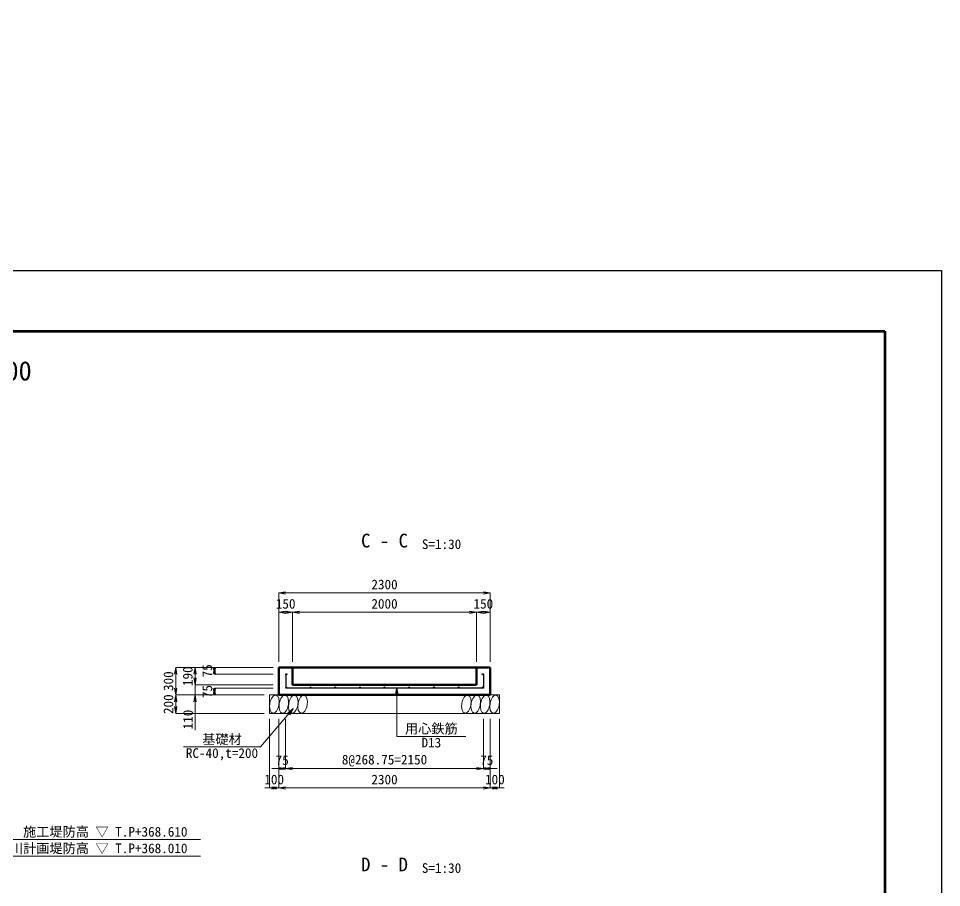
# Model space of a CAD drawing. Header units: millimetres. Extents: x 26429 to 134623, y -33914 to 95091.
# Drawn here: x 101159 to 134623, y 3124 to 34612 of the extents above; entities that cross this region are included whole.
import ezdxf
from ezdxf.enums import TextEntityAlignment as Align

# ---------------------------------------------------------------- set-up
doc = ezdxf.new("R2010")
doc.units = ezdxf.units.MM
doc.header["$LTSCALE"] = 100
doc.header["$PDSIZE"] = 300
doc.layers.get('Defpoints').update_dxf_attribs({"color": 191})
for name, color, linetype, lineweight in [('D-BYP-STR1', 2, 'Continuous', 13), ('D-BYP-STR4', 6, 'Continuous', 25), ('D-BYP-STR7', 2, 'Continuous', 13), ('D-STR', 1, 'Continuous', 50), ('D-STR-DIM', 7, 'Continuous', 13), ('D-STR-HTXT', 7, 'Continuous', 13), ('D-STR-TXT', 7, 'Continuous', 13), ('D-TTL', 2, 'Continuous', 140), ('D-TTL-TXT', 7, 'Continuous', 13)]:
    doc.layers.add(name, color=color, linetype=linetype, lineweight=lineweight)
doc.styles.add('MS ゴシック', font='MS Gothic.ttf')
doc.styles.add('ＭＳ ゴシック', font='MS Gothic.ttf')
doc.dimstyles.new('DIM-100', dxfattribs={"dimscale": 100, "dimtxt": 3.5, "dimasz": 2.5, "dimexe": 0, "dimexo": 2, "dimgap": 0.8, "dimtad": 1, "dimdec": 0, "dimzin": 0, "dimdsep": 46, "dimtxsty": 'MS ゴシック', "dimblk": 'OPEN', "dimcen": 0.1, "dimclrd": 256, "dimclre": 256, "dimclrt": 256, "dimaunit": 1, "dimadec": 4, "dimazin": 0, "dimtfac": 1, "dimtdec": 0, "dimtmove": 0, "dimatfit": 3, "dimldrblk": 'OPEN', "dimfxl": 1, "dimtolj": 1, "dimtzin": 0, "dimlwd": -1, "dimlwe": -1, "dimarcsym": 0})
doc.dimstyles.new('DIM-100-F', dxfattribs={"dimscale": 100, "dimtxt": 3.5, "dimasz": 2.5, "dimexe": 0, "dimexo": 2, "dimgap": 0.8, "dimtad": 1, "dimdec": 0, "dimzin": 0, "dimdsep": 46, "dimtxsty": 'MS ゴシック', "dimblk": 'OPEN', "dimcen": 0.1, "dimclrd": 256, "dimclre": 256, "dimclrt": 256, "dimaunit": 1, "dimadec": 4, "dimazin": 0, "dimtfac": 1, "dimtdec": 0, "dimtmove": 2, "dimatfit": 3, "dimldrblk": 'OPEN', "dimfxl": 1, "dimtolj": 1, "dimtzin": 0, "dimlwd": -1, "dimlwe": -1, "dimarcsym": 2})

# ---------------------------------------------------------------- blocks, each defined once
blk = doc.blocks.new('_Open')
at = {"color": 0, "linetype": 'ByBlock', "lineweight": -2}
for p, q in [((-1, 0.17), (0, 0)), ((-1, -0.17), (0, 0)), ((0, 0), (-1, 0))]:
    blk.add_line(p, q, dxfattribs=at)
blk = doc.blocks.new('*D118')
at = {"layer": 'D-STR-DIM', "transparency": 16777216}
for p, q in [((110596, 11301), (110596, 13101)), ((110596, 13101), (111096, 13101)), ((111096, 11301), (111096, 13101))]:
    blk.add_line(p, q, dxfattribs=at)
at = {"layer": 'D-STR-DIM', "linetype": 'Continuous', "transparency": 16777216}
for q in [(110596, 13101), (111096, 13101)]:
    blk.add_line((110846, 13101), q, dxfattribs=at)
at = {"layer": 'Defpoints', "color": 0, "linetype": 'Continuous', "transparency": 16777216}
for p in [(111096, 13101), (110596, 11101), (111096, 11101)]:
    blk.add_point(p, dxfattribs=at)
at = {"layer": 'D-STR-DIM', "linetype": 'Continuous', "transparency": 16777216, "xscale": 250, "yscale": 250, "zscale": 250, "rotation": 180}
blk.add_blockref('_Open', (110596, 13101), dxfattribs=at)
at = {"layer": 'D-STR-DIM', "linetype": 'Continuous', "transparency": 16777216, "xscale": 250, "yscale": 250, "zscale": 250}
blk.add_blockref('_Open', (111096, 13101), dxfattribs=at)
at = {"layer": 'D-STR-DIM', "linetype": 'Continuous', "transparency": 16777216, "insert": (110846, 13402), "char_height": 350, "attachment_point": 5, "style": 'MS ゴシック'}
blk.add_mtext('\\A1;150', dxfattribs=at)
blk = doc.blocks.new('*D119')
at = {"layer": 'D-STR-DIM', "transparency": 16777216}
for p, q in [((111096, 11301), (111096, 13101)), ((111346, 13101), (117513, 13101)), ((117763, 11301), (117763, 13101))]:
    blk.add_line(p, q, dxfattribs=at)
at = {"layer": 'Defpoints', "color": 0, "linetype": 'Continuous', "transparency": 16777216}
for p in [(117763, 13101), (111096, 11101), (117763, 11101)]:
    blk.add_point(p, dxfattribs=at)
at = {"layer": 'D-STR-DIM', "linetype": 'Continuous', "transparency": 16777216, "xscale": 250, "yscale": 250, "zscale": 250, "rotation": 180}
blk.add_blockref('_Open', (111096, 13101), dxfattribs=at)
at = {"layer": 'D-STR-DIM', "linetype": 'Continuous', "transparency": 16777216, "xscale": 250, "yscale": 250, "zscale": 250}
blk.add_blockref('_Open', (117763, 13101), dxfattribs=at)
at = {"layer": 'D-STR-DIM', "linetype": 'Continuous', "transparency": 16777216, "insert": (114430, 13402), "char_height": 350, "attachment_point": 5, "style": 'MS ゴシック'}
blk.add_mtext('\\A1;2000', dxfattribs=at)
blk = doc.blocks.new('*D120')
at = {"layer": 'D-STR-DIM', "transparency": 16777216}
for p, q in [((117763, 11301), (117763, 13101)), ((117763, 13101), (118263, 13101)), ((118263, 11301), (118263, 13101))]:
    blk.add_line(p, q, dxfattribs=at)
at = {"layer": 'D-STR-DIM', "linetype": 'Continuous', "transparency": 16777216}
for q in [(117763, 13101), (118263, 13101)]:
    blk.add_line((118013, 13101), q, dxfattribs=at)
at = {"layer": 'Defpoints', "color": 0, "linetype": 'Continuous', "transparency": 16777216}
for p in [(118263, 13101), (117763, 11101), (118263, 11101)]:
    blk.add_point(p, dxfattribs=at)
at = {"layer": 'D-STR-DIM', "linetype": 'Continuous', "transparency": 16777216, "xscale": 250, "yscale": 250, "zscale": 250, "rotation": 180}
blk.add_blockref('_Open', (117763, 13101), dxfattribs=at)
at = {"layer": 'D-STR-DIM', "linetype": 'Continuous', "transparency": 16777216, "xscale": 250, "yscale": 250, "zscale": 250}
blk.add_blockref('_Open', (118263, 13101), dxfattribs=at)
at = {"layer": 'D-STR-DIM', "linetype": 'Continuous', "transparency": 16777216, "insert": (118013, 13402), "char_height": 350, "attachment_point": 5, "style": 'MS ゴシック'}
blk.add_mtext('\\A1;150', dxfattribs=at)
blk = doc.blocks.new('*D121')
at = {"layer": 'D-STR-DIM', "transparency": 16777216}
for p, q in [((110596, 11301), (110596, 13801)), ((110846, 13801), (118013, 13801)), ((118263, 11301), (118263, 13801))]:
    blk.add_line(p, q, dxfattribs=at)
at = {"layer": 'Defpoints', "color": 0, "linetype": 'Continuous', "transparency": 16777216}
for p in [(118263, 13801), (110596, 11101), (118263, 11101)]:
    blk.add_point(p, dxfattribs=at)
at = {"layer": 'D-STR-DIM', "linetype": 'Continuous', "transparency": 16777216, "xscale": 250, "yscale": 250, "zscale": 250, "rotation": 180}
blk.add_blockref('_Open', (110596, 13801), dxfattribs=at)
at = {"layer": 'D-STR-DIM', "linetype": 'Continuous', "transparency": 16777216, "xscale": 250, "yscale": 250, "zscale": 250}
blk.add_blockref('_Open', (118263, 13801), dxfattribs=at)
at = {"layer": 'D-STR-DIM', "linetype": 'Continuous', "transparency": 16777216, "insert": (114430, 14102), "char_height": 350, "attachment_point": 5, "style": 'MS ゴシック'}
blk.add_mtext('\\A1;2300', dxfattribs=at)
blk = doc.blocks.new('*D122')
at = {"layer": 'D-STR-DIM', "transparency": 16777216}
for p, q in [((110263, 9234), (110263, 6734)), ((110596, 9234), (110596, 6734)), ((110263, 6734), (110596, 6734))]:
    blk.add_line(p, q, dxfattribs=at)
at = {"layer": 'D-STR-DIM', "linetype": 'Continuous', "transparency": 16777216}
for p, q in [((110346, 6734), (110096, 6734)), ((110513, 6734), (110763, 6734))]:
    blk.add_line(p, q, dxfattribs=at)
at = {"layer": 'Defpoints', "color": 0, "linetype": 'Continuous', "transparency": 16777216}
for p in [(110263, 9434), (110596, 9434), (110596, 6734)]:
    blk.add_point(p, dxfattribs=at)
at = {"layer": 'D-STR-DIM', "linetype": 'Continuous', "transparency": 16777216, "xscale": 250, "yscale": 250, "zscale": 250, "rotation": 180}
blk.add_blockref('_Open', (110263, 6734), dxfattribs=at)
at = {"layer": 'D-STR-DIM', "linetype": 'Continuous', "transparency": 16777216, "xscale": 250, "yscale": 250, "zscale": 250}
blk.add_blockref('_Open', (110596, 6734), dxfattribs=at)
at = {"layer": 'D-STR-DIM', "linetype": 'Continuous', "transparency": 16777216, "insert": (110430, 7036), "char_height": 350, "attachment_point": 5, "style": 'MS ゴシック'}
blk.add_mtext('\\A1;100', dxfattribs=at)
blk = doc.blocks.new('*D123')
at = {"layer": 'D-STR-DIM', "transparency": 16777216}
for p, q in [((110596, 9234), (110596, 6734)), ((118263, 9234), (118263, 6734)), ((110846, 6734), (118013, 6734))]:
    blk.add_line(p, q, dxfattribs=at)
at = {"layer": 'Defpoints', "color": 0, "linetype": 'Continuous', "transparency": 16777216}
for p in [(110596, 9434), (118263, 9434), (118263, 6734)]:
    blk.add_point(p, dxfattribs=at)
at = {"layer": 'D-STR-DIM', "linetype": 'Continuous', "transparency": 16777216, "xscale": 250, "yscale": 250, "zscale": 250, "rotation": 180}
blk.add_blockref('_Open', (110596, 6734), dxfattribs=at)
at = {"layer": 'D-STR-DIM', "linetype": 'Continuous', "transparency": 16777216, "xscale": 250, "yscale": 250, "zscale": 250}
blk.add_blockref('_Open', (118263, 6734), dxfattribs=at)
at = {"layer": 'D-STR-DIM', "linetype": 'Continuous', "transparency": 16777216, "insert": (114430, 7036), "char_height": 350, "attachment_point": 5, "style": 'MS ゴシック'}
blk.add_mtext('\\A1;2300', dxfattribs=at)
blk = doc.blocks.new('*D124')
at = {"layer": 'D-STR-DIM', "transparency": 16777216}
for p, q in [((118263, 9234), (118263, 6734)), ((118596, 9234), (118596, 6734)), ((118263, 6734), (118596, 6734))]:
    blk.add_line(p, q, dxfattribs=at)
at = {"layer": 'D-STR-DIM', "linetype": 'Continuous', "transparency": 16777216}
for p, q in [((118346, 6734), (118096, 6734)), ((118513, 6734), (118763, 6734))]:
    blk.add_line(p, q, dxfattribs=at)
at = {"layer": 'Defpoints', "color": 0, "linetype": 'Continuous', "transparency": 16777216}
for p in [(118263, 9434), (118596, 9434), (118596, 6734)]:
    blk.add_point(p, dxfattribs=at)
at = {"layer": 'D-STR-DIM', "linetype": 'Continuous', "transparency": 16777216, "xscale": 250, "yscale": 250, "zscale": 250, "rotation": 180}
blk.add_blockref('_Open', (118263, 6734), dxfattribs=at)
at = {"layer": 'D-STR-DIM', "linetype": 'Continuous', "transparency": 16777216, "xscale": 250, "yscale": 250, "zscale": 250}
blk.add_blockref('_Open', (118596, 6734), dxfattribs=at)
at = {"layer": 'D-STR-DIM', "linetype": 'Continuous', "transparency": 16777216, "insert": (118430, 7036), "char_height": 350, "attachment_point": 5, "style": 'MS ゴシック'}
blk.add_mtext('\\A1;100', dxfattribs=at)
blk = doc.blocks.new('*D125')
at = {"layer": 'D-STR-DIM', "transparency": 16777216}
for p, q in [((110596, 9234), (110596, 7434)), ((110846, 9234), (110846, 7434)), ((110596, 7434), (110846, 7434))]:
    blk.add_line(p, q, dxfattribs=at)
at = {"layer": 'D-STR-DIM', "linetype": 'Continuous', "transparency": 16777216}
for p, q in [((110596, 7434), (110346, 7434)), ((110846, 7434), (111096, 7434))]:
    blk.add_line(p, q, dxfattribs=at)
at = {"layer": 'Defpoints', "color": 0, "linetype": 'Continuous', "transparency": 16777216}
for p in [(110596, 9434), (110846, 9434), (110846, 7434)]:
    blk.add_point(p, dxfattribs=at)
at = {"layer": 'D-STR-DIM', "linetype": 'Continuous', "transparency": 16777216, "xscale": 250, "yscale": 250, "zscale": 250, "rotation": 180}
blk.add_blockref('_Open', (110596, 7434), dxfattribs=at)
at = {"layer": 'D-STR-DIM', "linetype": 'Continuous', "transparency": 16777216, "xscale": 250, "yscale": 250, "zscale": 250}
blk.add_blockref('_Open', (110846, 7434), dxfattribs=at)
at = {"layer": 'D-STR-DIM', "linetype": 'Continuous', "transparency": 16777216, "insert": (110721, 7736), "char_height": 350, "attachment_point": 5, "style": 'MS ゴシック'}
blk.add_mtext('\\A1;75', dxfattribs=at)
blk = doc.blocks.new('*D126')
at = {"layer": 'D-STR-DIM', "transparency": 16777216}
for p, q in [((110846, 9234), (110846, 7434)), ((118013, 9234), (118013, 7434)), ((111096, 7434), (117763, 7434))]:
    blk.add_line(p, q, dxfattribs=at)
at = {"layer": 'Defpoints', "color": 0, "linetype": 'Continuous', "transparency": 16777216}
for p in [(110846, 9434), (118013, 9434), (118013, 7434)]:
    blk.add_point(p, dxfattribs=at)
at = {"layer": 'D-STR-DIM', "linetype": 'Continuous', "transparency": 16777216, "xscale": 250, "yscale": 250, "zscale": 250, "rotation": 180}
blk.add_blockref('_Open', (110846, 7434), dxfattribs=at)
at = {"layer": 'D-STR-DIM', "linetype": 'Continuous', "transparency": 16777216, "xscale": 250, "yscale": 250, "zscale": 250}
blk.add_blockref('_Open', (118013, 7434), dxfattribs=at)
at = {"layer": 'D-STR-DIM', "linetype": 'Continuous', "transparency": 16777216, "insert": (114430, 7721), "char_height": 350, "attachment_point": 5, "style": 'MS ゴシック'}
blk.add_mtext('\\A1;8@268.75=2150', dxfattribs=at)
blk = doc.blocks.new('*D127')
at = {"layer": 'D-STR-DIM', "transparency": 16777216}
for p, q in [((118013, 9234), (118013, 7434)), ((118263, 9234), (118263, 7434)), ((118013, 7434), (118263, 7434))]:
    blk.add_line(p, q, dxfattribs=at)
at = {"layer": 'D-STR-DIM', "linetype": 'Continuous', "transparency": 16777216}
for p, q in [((118013, 7434), (117763, 7434)), ((118263, 7434), (118513, 7434))]:
    blk.add_line(p, q, dxfattribs=at)
at = {"layer": 'Defpoints', "color": 0, "linetype": 'Continuous', "transparency": 16777216}
for p in [(118013, 9434), (118263, 9434), (118263, 7434)]:
    blk.add_point(p, dxfattribs=at)
at = {"layer": 'D-STR-DIM', "linetype": 'Continuous', "transparency": 16777216, "xscale": 250, "yscale": 250, "zscale": 250, "rotation": 180}
blk.add_blockref('_Open', (118013, 7434), dxfattribs=at)
at = {"layer": 'D-STR-DIM', "linetype": 'Continuous', "transparency": 16777216, "xscale": 250, "yscale": 250, "zscale": 250}
blk.add_blockref('_Open', (118263, 7434), dxfattribs=at)
at = {"layer": 'D-STR-DIM', "linetype": 'Continuous', "transparency": 16777216, "insert": (118138, 7736), "char_height": 350, "attachment_point": 5, "style": 'MS ゴシック'}
blk.add_mtext('\\A1;75', dxfattribs=at)
blk = doc.blocks.new('*D128')
at = {"layer": 'D-STR-DIM', "transparency": 16777216}
for p, q in [((110063, 10101), (106863, 10101)), ((106863, 9851), (106863, 9684)), ((110063, 9434), (106863, 9434))]:
    blk.add_line(p, q, dxfattribs=at)
at = {"layer": 'Defpoints', "color": 0, "linetype": 'Continuous', "transparency": 16777216}
for p in [(110263, 10101), (106863, 9434), (110263, 9434)]:
    blk.add_point(p, dxfattribs=at)
at = {"layer": 'D-STR-DIM', "linetype": 'Continuous', "transparency": 16777216, "xscale": 250, "yscale": 250, "zscale": 250}
for p, rotation in [((106863, 10101), 90), ((106863, 9434), 270)]:
    blk.add_blockref('_Open', p, dxfattribs=dict(at, rotation=rotation))
at = {"layer": 'D-STR-DIM', "linetype": 'Continuous', "transparency": 16777216, "insert": (106598, 9767), "char_height": 350, "attachment_point": 5, "rotation": 90, "style": 'MS ゴシック'}
blk.add_mtext('\\A1;200', dxfattribs=at)
blk = doc.blocks.new('*D129')
at = {"layer": 'D-STR-DIM', "transparency": 16777216}
for p, q in [((110396, 11101), (106863, 11101)), ((106863, 10851), (106863, 10351)), ((110063, 10101), (106863, 10101))]:
    blk.add_line(p, q, dxfattribs=at)
at = {"layer": 'Defpoints', "color": 0, "linetype": 'Continuous', "transparency": 16777216}
for p in [(110596, 11101), (106863, 10101), (110263, 10101)]:
    blk.add_point(p, dxfattribs=at)
at = {"layer": 'D-STR-DIM', "linetype": 'Continuous', "transparency": 16777216, "xscale": 250, "yscale": 250, "zscale": 250}
for p, rotation in [((106863, 11101), 90), ((106863, 10101), 270)]:
    blk.add_blockref('_Open', p, dxfattribs=dict(at, rotation=rotation))
at = {"layer": 'D-STR-DIM', "linetype": 'Continuous', "transparency": 16777216, "insert": (106598, 10601), "char_height": 350, "attachment_point": 5, "rotation": 90, "style": 'MS ゴシック'}
blk.add_mtext('\\A1;300', dxfattribs=at)
blk = doc.blocks.new('*D130')
at = {"layer": 'D-STR-DIM', "transparency": 16777216}
for p, q in [((110396, 11101), (107563, 11101)), ((107563, 11101), (107563, 10467)), ((110396, 10467), (107563, 10467))]:
    blk.add_line(p, q, dxfattribs=at)
at = {"layer": 'D-STR-DIM', "linetype": 'Continuous', "transparency": 16777216}
for p, q in [((107563, 10717), (107563, 10967)), ((107563, 10851), (107563, 10601))]:
    blk.add_line(p, q, dxfattribs=at)
at = {"layer": 'Defpoints', "color": 0, "linetype": 'Continuous', "transparency": 16777216}
for p in [(110596, 11101), (107563, 10467), (110596, 10467)]:
    blk.add_point(p, dxfattribs=at)
at = {"layer": 'D-STR-DIM', "linetype": 'Continuous', "transparency": 16777216, "xscale": 250, "yscale": 250, "zscale": 250}
for p, rotation in [((107563, 11101), 90), ((107563, 10467), 270)]:
    blk.add_blockref('_Open', p, dxfattribs=dict(at, rotation=rotation))
at = {"layer": 'D-STR-DIM', "linetype": 'Continuous', "transparency": 16777216, "insert": (107298, 10781), "char_height": 350, "attachment_point": 5, "rotation": 90, "style": 'MS ゴシック'}
blk.add_mtext('\\A1;190', dxfattribs=at)
blk = doc.blocks.new('*D131')
at = {"layer": 'D-STR-DIM', "transparency": 16777216}
for p, q in [((107563, 10717), (107563, 10967)), ((110396, 10467), (107563, 10467)), ((107563, 10467), (107563, 10101)), ((110063, 10101), (107563, 10101)), ((107563, 9851), (107563, 8821))]:
    blk.add_line(p, q, dxfattribs=at)
at = {"layer": 'Defpoints', "color": 0, "linetype": 'Continuous', "transparency": 16777216}
for p in [(110596, 10467), (107563, 10101), (110263, 10101)]:
    blk.add_point(p, dxfattribs=at)
at = {"layer": 'D-STR-DIM', "linetype": 'Continuous', "transparency": 16777216, "xscale": 250, "yscale": 250, "zscale": 250}
for p, rotation in [((107563, 10467), 270), ((107563, 10101), 90)]:
    blk.add_blockref('_Open', p, dxfattribs=dict(at, rotation=rotation))
at = {"layer": 'D-STR-DIM', "linetype": 'Continuous', "transparency": 16777216, "insert": (107308, 9211), "char_height": 350, "width": 50803.1, "attachment_point": 5, "rotation": 90, "style": 'MS ゴシック'}
blk.add_mtext('\\A1;110', dxfattribs=at)
blk = doc.blocks.new('*D134')
at = {"layer": 'D-STR-DIM', "transparency": 16777216}
for p, q in [((110396, 10351), (108263, 10351)), ((108263, 10101), (108263, 10351)), ((110063, 10101), (108263, 10101))]:
    blk.add_line(p, q, dxfattribs=at)
at = {"layer": 'Defpoints', "color": 0, "linetype": 'Continuous', "transparency": 16777216}
for p in [(108263, 10351), (110263, 10101), (110596, 10351)]:
    blk.add_point(p, dxfattribs=at)
at = {"layer": 'D-STR-DIM', "linetype": 'Continuous', "transparency": 16777216, "insert": (108008, 10226), "char_height": 350, "attachment_point": 5, "rotation": 90, "style": 'MS ゴシック'}
blk.add_mtext('\\A1;75', dxfattribs=at)
blk = doc.blocks.new('_None')
blk = doc.blocks.new('*D135')
at = {"layer": 'D-STR-DIM', "transparency": 16777216}
for p, q in [((110396, 11101), (108263, 11101)), ((108263, 11101), (108263, 10851)), ((110396, 10851), (108263, 10851))]:
    blk.add_line(p, q, dxfattribs=at)
at = {"layer": 'Defpoints', "color": 0, "linetype": 'Continuous', "transparency": 16777216}
for p in [(110596, 11101), (108263, 10851), (110596, 10851)]:
    blk.add_point(p, dxfattribs=at)
at = {"layer": 'D-STR-DIM', "linetype": 'Continuous', "transparency": 16777216, "insert": (108008, 10976), "char_height": 350, "attachment_point": 5, "rotation": 90, "style": 'MS ゴシック'}
blk.add_mtext('\\A1;75', dxfattribs=at)
blk = doc.blocks.new('*D153')
at = {"layer": 'D-STR-DIM', "transparency": 16777216}
for p, q in [((107563, -929), (107563, -679)), ((110396, -1179), (107563, -1179)), ((107563, -1179), (107563, -1633)), ((110063, -1633), (107563, -1633)), ((107563, -1883), (107563, -2905))]:
    blk.add_line(p, q, dxfattribs=at)
at = {"layer": 'Defpoints', "color": 0, "linetype": 'Continuous', "transparency": 16777216}
for p in [(110596, -1179), (107563, -1633), (110263, -1633)]:
    blk.add_point(p, dxfattribs=at)
at = {"layer": 'D-STR-DIM', "linetype": 'Continuous', "transparency": 16777216, "xscale": 250, "yscale": 250, "zscale": 250}
for p, rotation in [((107563, -1179), 270), ((107563, -1633), 90)]:
    blk.add_blockref('_Open', p, dxfattribs=dict(at, rotation=rotation))
at = {"layer": 'D-STR-DIM', "linetype": 'Continuous', "transparency": 16777216, "insert": (107308, -2519), "char_height": 350, "width": 50803.1, "attachment_point": 5, "rotation": 90, "style": 'MS ゴシック'}
blk.add_mtext('\\A1;136', dxfattribs=at)

msp = doc.modelspace()

# ---------------------------------------------------------------- linework, layer by layer
at = {"layer": 'D-BYP-STR1', "linetype": 'Continuous'}
for centre in [(110439.1, 9767.4), (110780.1, 9767.4), (111121.2, 9767.4), (111462.2, 9767.4), (117397.2, 9767.4), (117738.2, 9767.4), (118079.3, 9767.4), (118420.3, 9767.4)]:
    msp.add_ellipse(centre, major_axis=(-57.9, -328.3), ratio=0.5, dxfattribs=at)
at = {"layer": 'D-BYP-STR4', "linetype": 'Continuous'}
for p, q in [((110846.4, 10850.8), (110846.4, 10350.8)), ((118013, 10850.8), (118013, 10350.8)), ((118013, 10350.8), (110846.4, 10350.8))]:
    msp.add_line(p, q, dxfattribs=at)
for centre in [(110868, 10850.8), (117991.4, 10850.8), (110868, 10372.4), (111744.7, 10372.4), (112638, 10372.4), (113533.9, 10372.4), (114429.7, 10372.4), (115325.5, 10372.4), (116221.4, 10372.4), (117117.2, 10372.4), (117991.4, 10371.7)]:
    msp.add_circle(centre, 21.7, dxfattribs=at)
at = {"layer": 'D-BYP-STR7', "linetype": 'Continuous'}
for p, q in [((110263, 10100.8), (118596.4, 10100.8)), ((110263, 10100.8), (110263, 9434.1)), ((118596.4, 10100.8), (118596.4, 9434.1)), ((110263, 9434.1), (118596.4, 9434.1))]:
    msp.add_line(p, q, dxfattribs=at)
at = {"layer": 'D-STR', "linetype": 'Continuous'}
for p, q in [((110596.4, 11100.8), (111096.4, 11100.8)), ((110596.4, 11100.8), (110596.4, 10100.8)), ((111096.4, 11100.8), (111096.4, 10467.4)), ((111096.4, 11100.8), (117763, 11100.8)), ((117763, 11100.8), (117763, 10467.4)), ((117763, 11100.8), (118263, 11100.8)), ((118263, 11100.8), (118263, 10100.8)), ((111096.4, 10467.4), (117763, 10467.4)), ((110596.4, 10100.8), (118263, 10100.8))]:
    msp.add_line(p, q, dxfattribs=at)
at = {"layer": 'D-STR-HTXT'}
for p, q in [((114877.6, 8600.8), (117377.6, 8600.8)), ((107137.6, 8220.3), (109937.6, 8220.3)), ((107762.2, 4865.4), (97987, 4865.6)), ((107762.2, 4265.4), (98273.5, 4265.5))]:
    msp.add_line(p, q, dxfattribs=at)
at = {"layer": 'D-TTL'}
for p, q in [((52573.4, 23286.4), (132573.4, 23286.4)), ((132573.4, 23286.4), (132573.4, -31713.6))]:
    msp.add_line(p, q, dxfattribs=at)
at = {"layer": 'Defpoints', "color": 1}
for p, q in [((50523.4, 25486.4), (134623.4, 25486.4)), ((134623.4, 25486.4), (134623.4, -33913.6))]:
    msp.add_line(p, q, dxfattribs=at)

# ---------------------------------------------------------------- block references
at = {"layer": 'D-STR-DIM', "linetype": 'Continuous', "yscale": 250, "zscale": 250, "rotation": 90}
for p, xscale in [((108263, 11100.8), 250), ((108263, 10850.8), -250), ((108263, 10350.8), 250), ((108263, 10100.8), -250)]:
    msp.add_blockref('_Open', p, dxfattribs=dict(at, xscale=xscale))

# ---------------------------------------------------------------- texts
at = {"layer": 'D-STR-HTXT', "style": 'ＭＳ ゴシック'}
for s, p in [('用心鉄筋', (116127.6, 8600.8)), ('基礎材', (108537.6, 8220.3))]:
    msp.add_text(s, height=350, dxfattribs=at).set_placement(p, align=Align.BOTTOM_CENTER)
for s, p in [('D13', (116127.6, 8550.8)), ('RC-40,t=200', (108537.6, 8170.3))]:
    msp.add_text(s, height=350, dxfattribs=at).set_placement(p, align=Align.TOP_CENTER)
at = {"layer": 'D-STR-TXT', "style": 'ＭＳ ゴシック'}
for s, p in [('C - C', (114429.7, 15444.4)), ('D - D', (114429.7, 3711.1))]:
    msp.add_text(s, height=500, dxfattribs=at).set_placement(p, align=Align.CENTER)
for p in [(115782.8, 15389.1), (115782.8, 3655.8)]:
    msp.add_text('S=1:30', height=350, dxfattribs=at).set_placement(p)
for s, p in [('施工堤防高 ▽ T.P+368.610', (107286.7, 4865.4)), ('本川計画堤防高 ▽ T.P+368.010', (107286.7, 4265.4))]:
    msp.add_text(s, height=350, dxfattribs=at).set_placement(p, align=Align.BOTTOM_RIGHT)
at = {"layer": 'D-TTL-TXT', "style": 'MS ゴシック'}
msp.add_text('S=1:100', height=700, dxfattribs=at).set_placement((99973.4, 21286.4), align=Align.BOTTOM_CENTER)

# ---------------------------------------------------------------- dimensions: what is measured, and where the dimension line sits
at = {"layer": 'D-STR-DIM', "linetype": 'Continuous'}
for base, p1, p2, picture, middle in [((107563, 10100.8), (110596.4, 10467.4), (110263, 10100.8), '*D131', (107308, 9210.8)), ((107563, -1632.6), (110596.4, -1178.6), (110263, -1632.6), '*D153', (107308, -2519))]:
    dim = msp.add_linear_dim(base=base, p1=p1, p2=p2, angle=270, dimstyle='DIM-100', override={"dimlfac": 0.3}, dxfattribs=at)
    dim.commit()
    dim.dimension.update_dxf_attribs({"geometry": picture, "text_midpoint": middle})
for base, p1, p2, text, picture, middle in [((118263, 13800.8), (110596.4, 11100.8), (118263, 11100.8), '2300', '*D121', (114429.7, 14102.3)), ((111096.4, 13100.8), (110596.4, 11100.8), (111096.4, 11100.8), '150', '*D118', (110846.4, 13402.3)), ((117763, 13100.8), (111096.4, 11100.8), (117763, 11100.8), '2000', '*D119', (114429.7, 13402.3)), ((118263, 13100.8), (117763, 11100.8), (118263, 11100.8), '150', '*D120', (118013, 13402.3)), ((110596.4, 6734.1), (110263, 9434.1), (110596.4, 9434.1), '100', '*D122', (110429.7, 7035.6)), ((110846.4, 7434.1), (110596.4, 9434.1), (110846.4, 9434.1), '75', '*D125', (110721.4, 7735.6)), ((118263, 6734.1), (110596.4, 9434.1), (118263, 9434.1), '2300', '*D123', (114429.7, 7035.6)), ((118013, 7434.1), (110846.4, 9434.1), (118013, 9434.1), '8@268.75=2150', '*D126', (114429.7, 7721.2)), ((118263, 7434.1), (118013, 9434.1), (118263, 9434.1), '75', '*D127', (118138, 7735.6)), ((118596.4, 6734.1), (118263, 9434.1), (118596.4, 9434.1), '100', '*D124', (118429.7, 7035.6))]:
    dim = msp.add_linear_dim(base=base, p1=p1, p2=p2, text=text, dimstyle='DIM-100-F', override={"dimlfac": 0.3}, dxfattribs=at)
    dim.commit()
    dim.dimension.update_dxf_attribs({"geometry": picture, "text_midpoint": middle, "dimtype": 160, "text_rotation": 360})
for base, p1, p2, text, picture, middle in [((106863, 10100.8), (110596.4, 11100.8), (110263, 10100.8), '300', '*D129', (106598.3, 10600.8)), ((106863, 9434.1), (110263, 10100.8), (110263, 9434.1), '200', '*D128', (106598.3, 9767.4))]:
    dim = msp.add_linear_dim(base=base, p1=p1, p2=p2, angle=270, text=text, dimstyle='DIM-100-F', override={"dimlfac": 0.3}, dxfattribs=at)
    dim.commit()
    dim.dimension.update_dxf_attribs({"geometry": picture, "text_midpoint": middle, "dimtype": 160, "text_rotation": 90})
dim = msp.add_linear_dim(base=(107563, 10467.4), p1=(110596.4, 11100.8), p2=(110596.4, 10467.4), angle=270, dimstyle='DIM-100-F', override={"dimlfac": 0.3}, dxfattribs=at)
dim.commit()
dim.dimension.update_dxf_attribs({"geometry": '*D130', "text_midpoint": (107298.3, 10780.8), "dimtype": 160, "text_rotation": 90})
for base, p1, p2, angle, picture, middle in [((108263, 10850.8), (110596.4, 11100.8), (110596.4, 10850.8), 270, '*D135', (108263, 10975.8)), ((108263, 10350.8), (110263, 10100.8), (110596.4, 10350.8), 90, '*D134', (108263, 10225.8))]:
    dim = msp.add_linear_dim(base=base, p1=p1, p2=p2, angle=angle, dimstyle='DIM-100', override={"dimlfac": 0.3, "dimblk1": 'None', "dimblk2": 'None', "dimsah": 1}, dxfattribs=at)
    dim.commit()
    dim.dimension.update_dxf_attribs({"geometry": picture, "text_midpoint": middle, "dimtype": 160})

# ---------------------------------------------------------------- leaders
at = {"layer": 'D-STR-HTXT'}
for points in [[(114877.6, 10350.8), (114877.6, 8600.8)], [(111122.2, 9604.9), (109937.6, 8220.3)]]:
    msp.add_leader(points, dimstyle='DIM-100-F', override={"dimgap": 0.8, "dimtad": 0}, dxfattribs=at)

doc.saveas('drawing.dxf')
